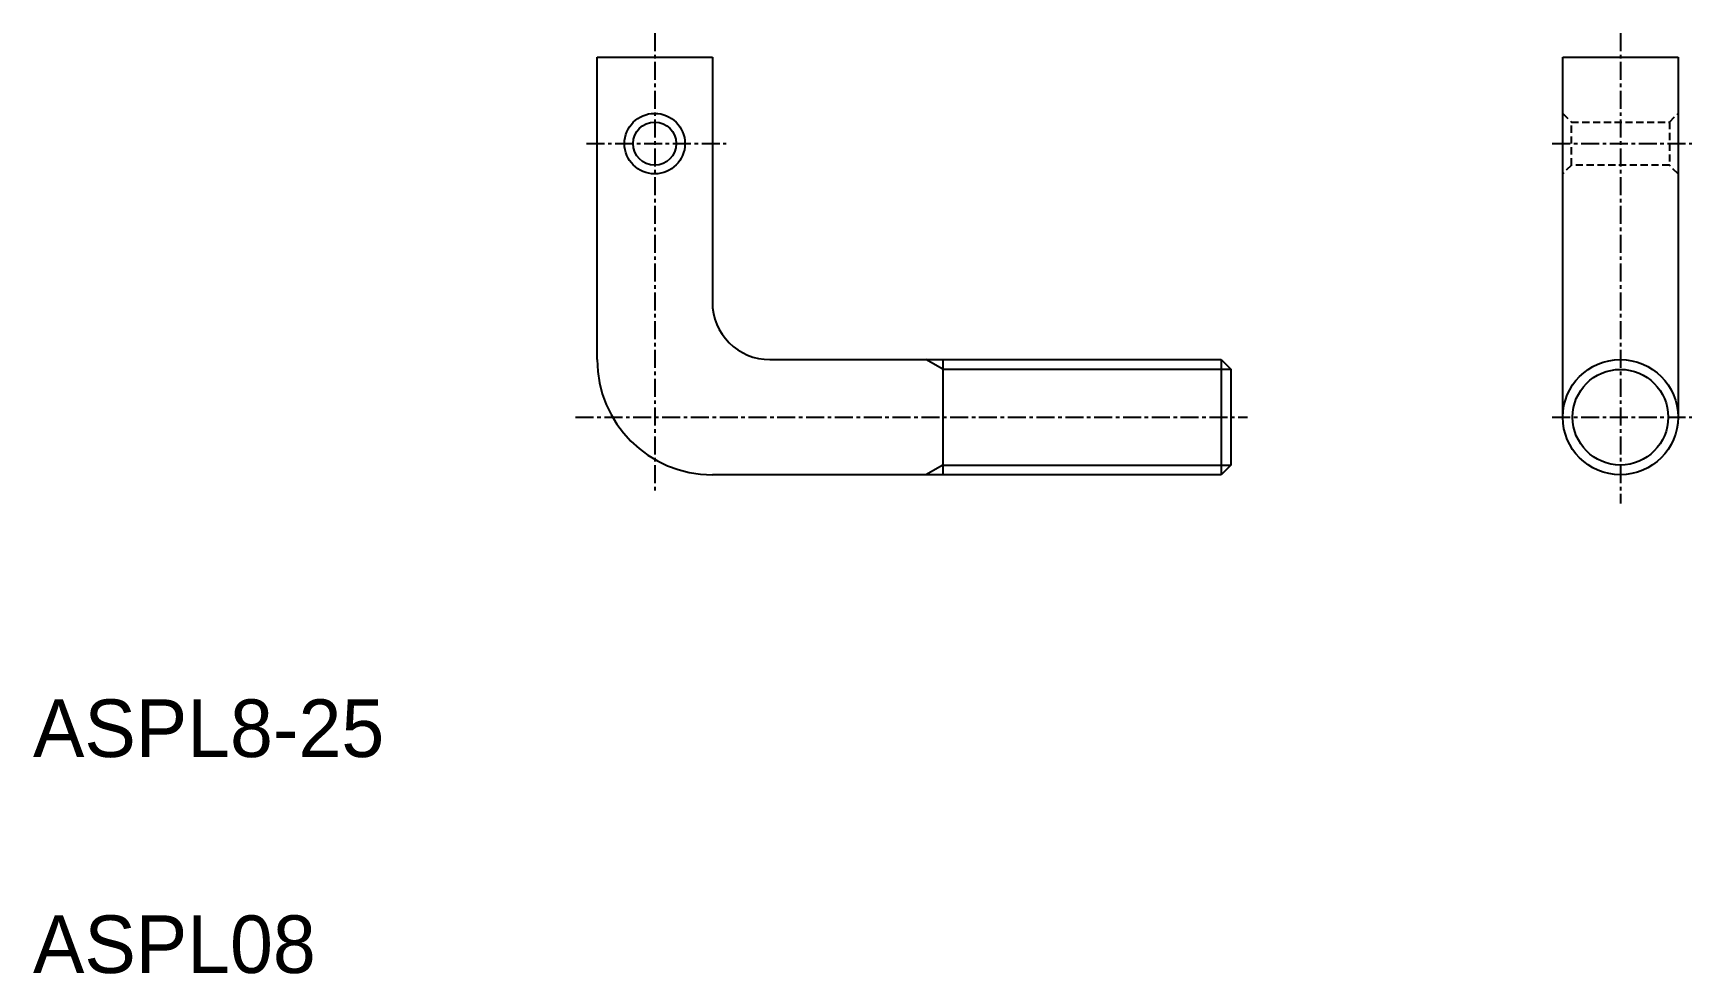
# Model space of a CAD drawing. Extents: x 10 to 125, y 10 to 75.
import ezdxf

# ---------------------------------------------------------------- set-up
doc = ezdxf.new("R2010")
doc.units = 0
doc.linetypes.add('CENTER', pattern=[2, 1.25, -0.25, 0.25, -0.25])
doc.linetypes.add('DASHED', pattern=[0.75, 0.5, -0.25])
doc.layers.get('0').update_dxf_attribs({"linetype": 'CONTINUOUS'})
doc.layers.add('CENTER', color=1, linetype='CENTER')

msp = doc.modelspace()

# ---------------------------------------------------------------- linework, layer by layer
at = {"color": 7, "linetype": 'CONTINUOUS'}
for p, q in [((49.16, 52.6), (49.16, 73.6)), ((49.16, 73.6), (57.16, 73.6)), ((57.16, 73.6), (57.16, 56.6)), ((116.2, 73.6), (124.2, 73.6)), ((116.2, 48.6), (116.2, 73.6)), ((124.2, 73.6), (124.2, 48.6)), ((61.16, 52.6), (92.48, 52.6)), ((73.16, 52.6), (73.16, 44.6)), ((92.48, 52.6), (92.48, 44.6)), ((92.48, 52.6), (93.16, 51.93)), ((93.16, 51.93), (93.16, 45.28)), ((93.16, 45.28), (92.48, 44.6)), ((92.48, 44.6), (57.16, 44.6))]:
    msp.add_line(p, q, dxfattribs=at)
at = {"color": 3, "linetype": 'DASHED'}
for p, q in [((116.2, 69.7), (116.8, 69.1)), ((116.8, 69.1), (123.6, 69.1)), ((116.8, 66.1), (116.8, 69.1)), ((123.6, 69.1), (124.2, 69.7)), ((123.6, 69.1), (123.6, 66.1)), ((116.8, 66.1), (116.2, 65.5)), ((123.6, 66.1), (116.8, 66.1)), ((124.2, 65.5), (123.6, 66.1))]:
    msp.add_line(p, q, dxfattribs=at)
at = {"color": 3, "linetype": 'CONTINUOUS'}
for p, q in [((73.16, 51.93), (71.98, 52.6)), ((73.16, 51.93), (93.16, 51.93)), ((73.16, 45.28), (71.98, 44.6)), ((73.16, 45.28), (93.16, 45.28))]:
    msp.add_line(p, q, dxfattribs=at)
at = {"color": 7, "linetype": 'CONTINUOUS'}
for centre, radius in [((53.16, 67.6), 2.1), ((53.16, 67.6), 1.5), ((120.2, 48.6), 4)]:
    msp.add_circle(centre, radius, dxfattribs=at)
at = {"color": 3, "linetype": 'CONTINUOUS'}
msp.add_circle((120.2, 48.6), 3.32, dxfattribs=at)
at = {"color": 7, "linetype": 'CONTINUOUS'}
for centre, radius in [((61.16, 56.6), 4), ((57.16, 52.6), 8)]:
    msp.add_arc(centre, radius, 180, 270, dxfattribs=at)
at = {"layer": 'CENTER', "color": 1, "linetype": 'CENTER'}
for p, q in [((53.16, 75.27), (53.16, 43.32)), ((120.2, 75.27), (120.2, 42.6)), ((48.42, 67.6), (58.11, 67.6)), ((115.47, 67.6), (125.16, 67.6)), ((47.67, 48.6), (94.32, 48.6)), ((115.47, 48.6), (125.16, 48.6))]:
    msp.add_line(p, q, dxfattribs=at)

# ---------------------------------------------------------------- texts
at = {"color": 7, "linetype": 'CONTINUOUS'}
for s, p in [('ASPL8-25', (10, 25)), ('ASPL08', (10, 10))]:
    msp.add_text(s, height=4, dxfattribs=at).set_placement(p)

doc.saveas('drawing.dxf')
